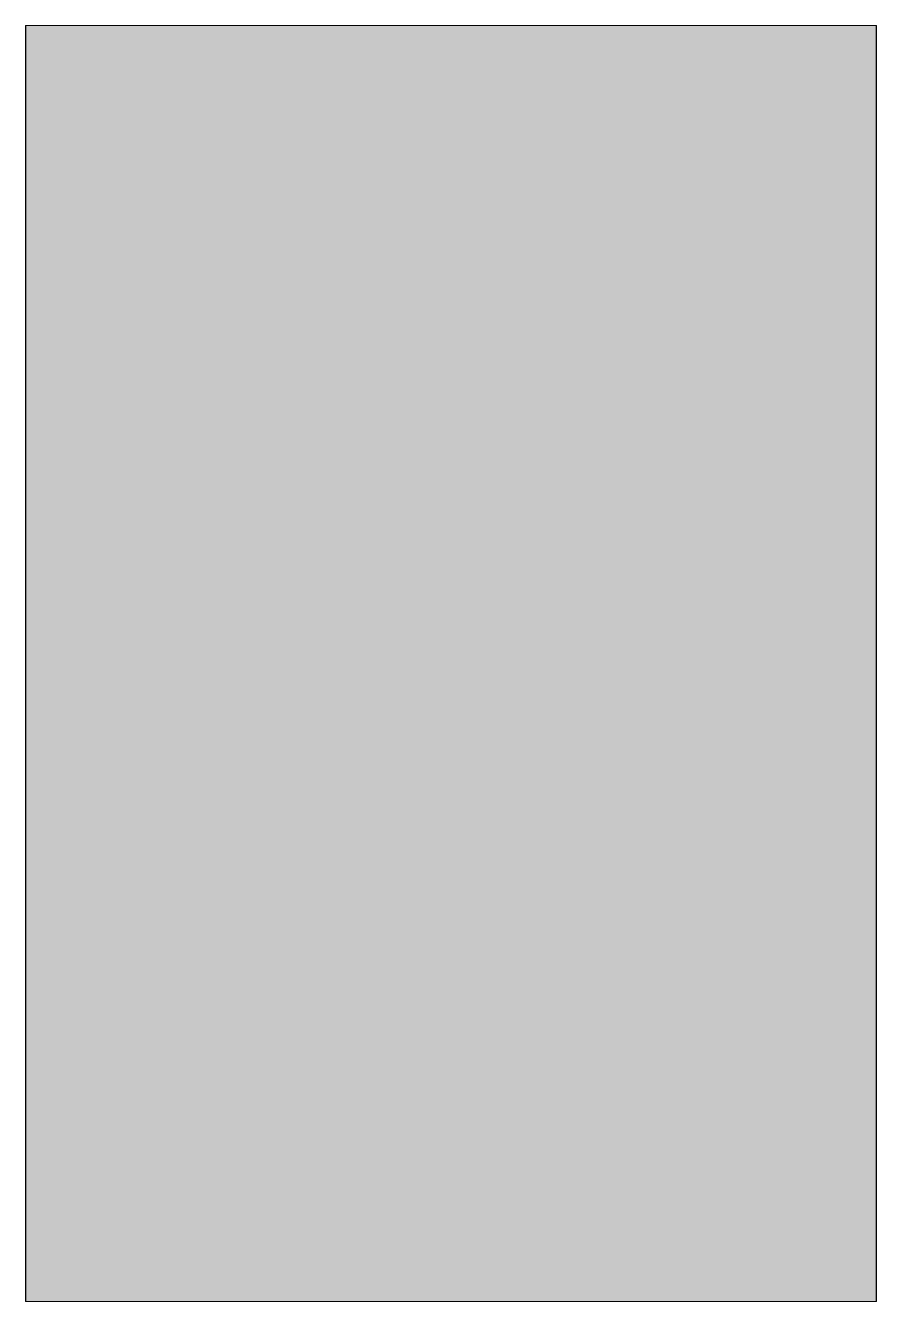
# Model space of a CAD drawing. Extents: x 31 to 969, y -1453 to -47.
import ezdxf

# ---------------------------------------------------------------- set-up
doc = ezdxf.new("R2010")
doc.units = 0
doc.header["$MEASUREMENT"] = 0
doc.layers.add('Layer 1', color=7, linetype='Continuous')

# ---------------------------------------------------------------- blocks, each defined once
blk = doc.blocks.new('block 2')
at = {"layer": 'Layer 1', "true_color": 0x9c1c1f}
h = blk.add_hatch(color=244, dxfattribs=at)
h.dxf.hatch_style = 2
h.paths.add_polyline_path([(968.7, -1453), (31.3, -1453), (31.3, -47), (968.7, -47)])
at = {"layer": 'Layer 1', "lineweight": 0}
blk.add_lwpolyline([(968.7, -1453), (31.3, -1453), (31.3, -47), (968.7, -47), (968.7, -1453)], dxfattribs=at)
blk = doc.blocks.new('block 3')
at = {"layer": 'Layer 1', "true_color": 0x9c1c1f}
h = blk.add_hatch(color=244, dxfattribs=at)
h.dxf.hatch_style = 2
h.paths.add_polyline_path([(968.4, -1452.9), (31.1, -1452.9), (31.1, -46.9), (968.4, -46.9)])
at = {"layer": 'Layer 1', "lineweight": 0}
blk.add_lwpolyline([(968.4, -1452.9), (31.1, -1452.9), (31.1, -46.9), (968.4, -46.9), (968.4, -1452.9)], dxfattribs=at)

msp = doc.modelspace()

# ---------------------------------------------------------------- block references
at = {"layer": 'Layer 1'}
for name in ['block 3', 'block 2']:
    msp.add_blockref(name, (0, 0), dxfattribs=at)

doc.saveas('drawing.dxf')
